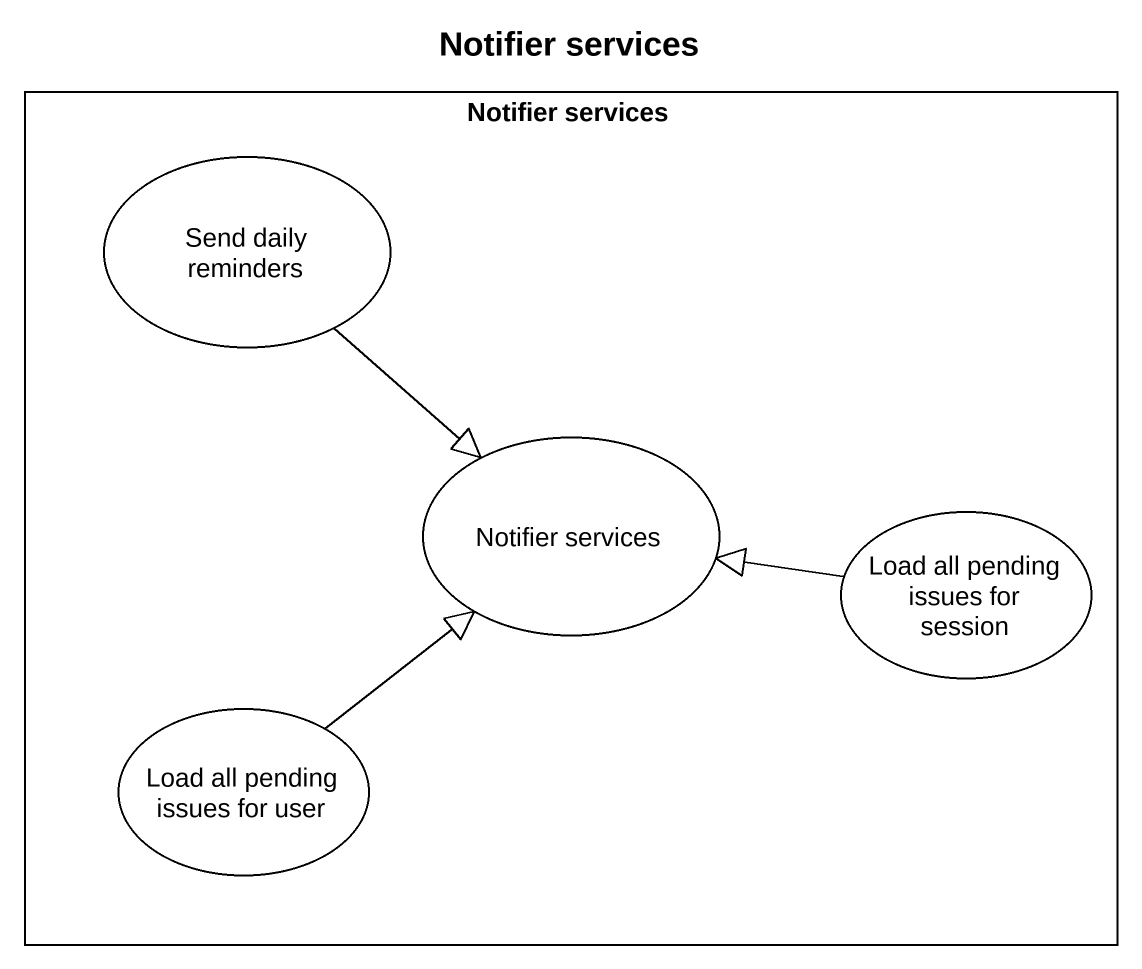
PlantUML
@startuml
title Notifier services
rectangle "Notifier services" as Notifier_services {
  usecase "Send daily reminders" as Send_daily_reminders
  usecase "Notifier services" as Notifier_services_2
  usecase "Load all pending issues for session" as Load_all_pending_issues_for
  usecase "Load all pending issues for user" as Load_all_pending_issues_for_2
}
Send_daily_reminders --|> Notifier_services_2
Load_all_pending_issues_for -left-|> Notifier_services_2
Load_all_pending_issues_for_2 -up-|> Notifier_services_2
@enduml
